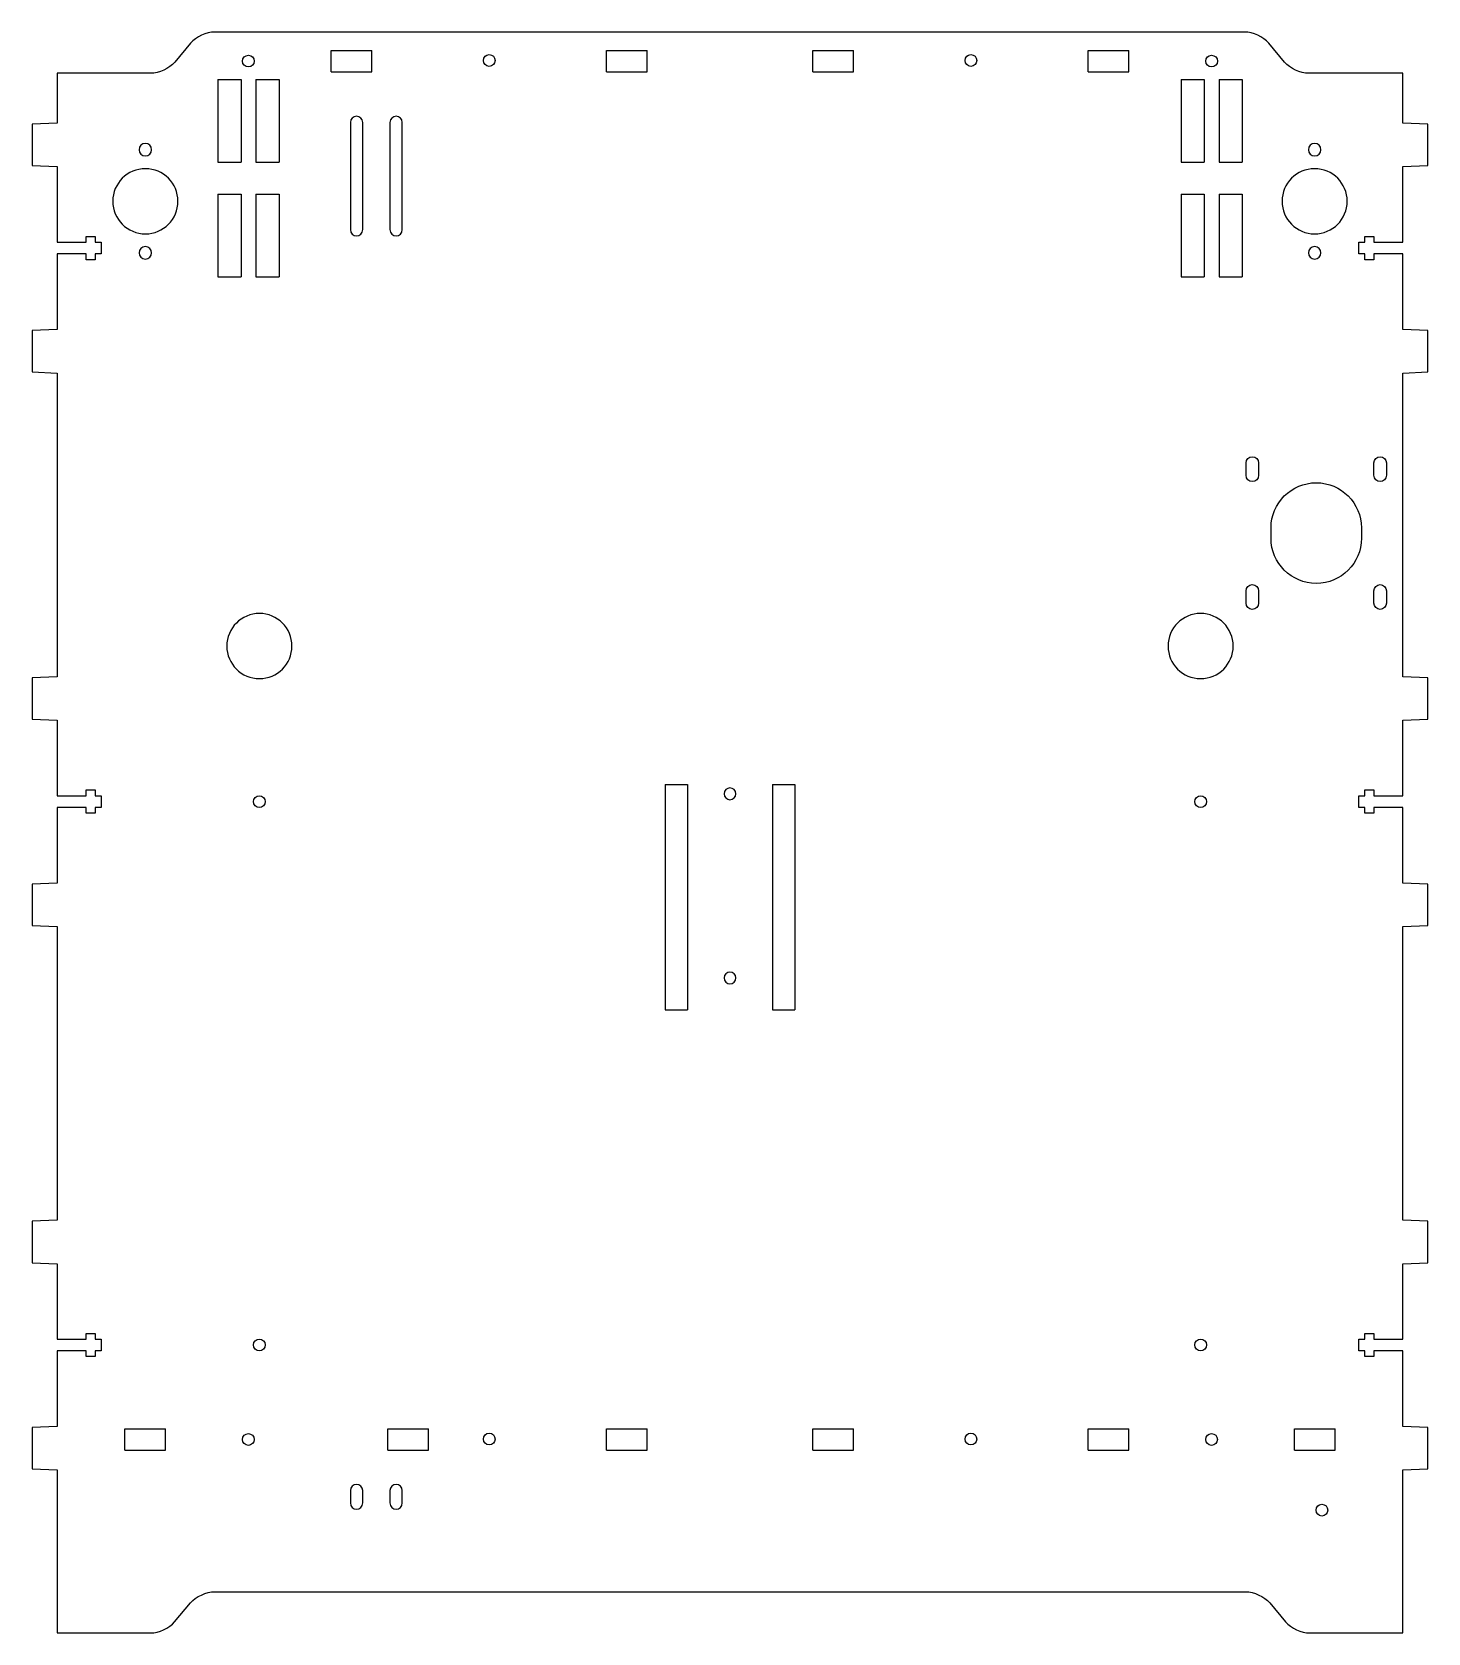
# Model space of a CAD drawing. Header units: millimetres. Extents: x -1166 to -93, y -857 to -63.
# Drawn here: x -465.6 to -127.2, y -856.7 to -468.6 of the extents above; entities that cross this region are included whole.
import ezdxf

# ---------------------------------------------------------------- set-up
doc = ezdxf.new("R2010")
doc.units = ezdxf.units.MM
doc.layers.add('CUTS', color=1, linetype='Continuous', true_color=0xff0000)

msp = doc.modelspace()

# ---------------------------------------------------------------- linework, layer by layer
at = {"layer": 'CUTS', "color": 1, "lineweight": 25, "true_color": 0xff0000}
for p, q in [((-393.08, -478.27), (-393.08, -473.07)), ((-393.08, -473.07), (-383.23, -473.07)), ((-383.23, -478.27), (-383.23, -473.07)), ((-326.32, -478.27), (-326.32, -473.07)), ((-326.32, -473.07), (-316.48, -473.07)), ((-316.48, -478.27), (-316.48, -473.07)), ((-276.32, -478.27), (-276.32, -473.07)), ((-276.32, -473.07), (-266.48, -473.07)), ((-266.48, -478.27), (-266.48, -473.07)), ((-209.54, -478.27), (-209.54, -473.07)), ((-209.54, -473.07), (-199.69, -473.07)), ((-199.69, -478.27), (-199.69, -473.07)), ((-420.53, -480.17), (-414.93, -480.17)), ((-420.53, -480.17), (-420.53, -500.17)), ((-414.93, -480.17), (-414.93, -500.17)), ((-411.33, -480.17), (-405.73, -480.17)), ((-411.33, -480.17), (-411.33, -500.17)), ((-405.73, -480.17), (-405.73, -500.17)), ((-393.08, -478.27), (-383.23, -478.27)), ((-326.32, -478.27), (-316.48, -478.27)), ((-276.32, -478.27), (-266.48, -478.27)), ((-209.54, -478.27), (-199.69, -478.27)), ((-186.99, -480.17), (-181.39, -480.17)), ((-186.99, -480.17), (-186.99, -500.17)), ((-181.39, -480.17), (-181.39, -500.17)), ((-177.79, -480.17), (-172.19, -480.17)), ((-177.79, -480.17), (-177.79, -500.17)), ((-172.19, -480.17), (-172.19, -500.17)), ((-420.53, -500.17), (-414.93, -500.17)), ((-411.33, -500.17), (-405.73, -500.17)), ((-186.99, -500.17), (-181.39, -500.17)), ((-177.79, -500.17), (-172.19, -500.17)), ((-420.53, -507.96), (-414.93, -507.96)), ((-420.53, -507.96), (-420.53, -527.96)), ((-414.93, -507.96), (-414.93, -527.96)), ((-411.33, -507.96), (-411.33, -527.96)), ((-411.33, -507.96), (-405.73, -507.96)), ((-405.73, -507.96), (-405.73, -527.96)), ((-186.99, -507.96), (-181.39, -507.96)), ((-186.99, -507.96), (-186.99, -527.96)), ((-181.39, -507.96), (-181.39, -527.96)), ((-177.79, -507.96), (-172.19, -507.96)), ((-177.79, -507.96), (-177.79, -527.96)), ((-172.19, -507.96), (-172.19, -527.96)), ((-420.53, -527.96), (-414.93, -527.96)), ((-411.33, -527.96), (-405.73, -527.96)), ((-186.99, -527.96), (-181.39, -527.96)), ((-177.79, -527.96), (-172.19, -527.96)), ((-312.09, -651.05), (-306.69, -651.05)), ((-312.09, -651.05), (-312.09, -705.63)), ((-306.69, -651.05), (-306.69, -705.63)), ((-286.09, -651.05), (-280.69, -651.05)), ((-286.09, -651.05), (-286.09, -705.63)), ((-280.69, -651.05), (-280.69, -705.63)), ((-312.09, -705.63), (-306.69, -705.63)), ((-286.09, -705.63), (-280.69, -705.63)), ((-443.09, -812.37), (-443.09, -807.17)), ((-443.09, -807.17), (-433.24, -807.17)), ((-433.24, -812.37), (-433.24, -807.17)), ((-379.37, -812.37), (-379.37, -807.17)), ((-379.37, -807.17), (-369.52, -807.17)), ((-369.52, -812.37), (-369.52, -807.17)), ((-326.32, -812.37), (-326.32, -807.17)), ((-326.32, -807.17), (-316.48, -807.17)), ((-316.48, -812.37), (-316.48, -807.17)), ((-276.32, -812.38), (-276.32, -807.18)), ((-276.32, -807.18), (-266.48, -807.18)), ((-266.48, -812.38), (-266.48, -807.18)), ((-209.55, -812.37), (-209.55, -807.17)), ((-209.55, -807.17), (-199.7, -807.17)), ((-199.7, -812.37), (-199.7, -807.17)), ((-159.55, -812.37), (-159.55, -807.17)), ((-159.55, -807.17), (-149.7, -807.17)), ((-149.7, -812.37), (-149.7, -807.17)), ((-443.09, -812.37), (-433.24, -812.37)), ((-379.37, -812.37), (-369.52, -812.37)), ((-326.32, -812.37), (-316.48, -812.37)), ((-276.32, -812.38), (-266.48, -812.38)), ((-209.55, -812.37), (-199.7, -812.37)), ((-159.55, -812.37), (-149.7, -812.37))]:
    msp.add_line(p, q, dxfattribs=at)
for points in [[(-171.6, -468.63), (-421.34, -468.63)], [(-427.16, -471.33), (-431.02, -475.92)], [(-161.92, -475.92), (-165.78, -471.33)], [(-436.83, -478.63), (-459.53, -478.63), (-459.53, -490.73), (-465.62, -490.98), (-465.62, -501.01), (-459.53, -501.26), (-459.53, -519.57), (-452.51, -519.57), (-452.51, -518.17), (-450.31, -518.17), (-450.31, -519.57), (-448.87, -519.57), (-448.87, -522.43), (-450.31, -522.43), (-450.31, -523.83), (-452.51, -523.83), (-452.51, -522.43), (-459.53, -522.43), (-459.53, -540.7), (-465.62, -540.95), (-465.62, -551.03), (-459.53, -551.28), (-459.53, -624.9), (-465.62, -625.15), (-465.62, -635.2), (-459.53, -635.45), (-459.53, -653.74), (-452.51, -653.74), (-452.51, -652.33), (-450.31, -652.33), (-450.31, -653.74), (-448.87, -653.74), (-448.87, -656.6), (-450.31, -656.6), (-450.31, -658), (-452.51, -658), (-452.51, -656.6), (-459.53, -656.6), (-459.53, -674.92), (-465.62, -675.17), (-465.62, -685.2), (-459.53, -685.45), (-459.53, -756.62), (-465.62, -756.87), (-465.62, -766.93), (-459.53, -767.18), (-459.53, -785.47), (-452.51, -785.47), (-452.51, -784.07), (-450.31, -784.07), (-450.31, -785.47), (-448.87, -785.47), (-448.87, -788.25), (-450.31, -788.25), (-450.31, -789.65), (-452.51, -789.65), (-452.51, -788.32), (-459.53, -788.32), (-459.53, -806.62), (-465.62, -806.87), (-465.62, -816.92), (-459.53, -817.17), (-459.53, -856.68), (-436.87, -856.68)], [(-133.25, -856.68), (-133.25, -817.17), (-127.16, -816.92), (-127.16, -806.87), (-133.25, -806.62), (-133.25, -788.32), (-140.26, -788.32), (-140.26, -789.65), (-142.46, -789.65), (-142.46, -788.25), (-143.91, -788.25), (-143.91, -785.47), (-142.46, -785.47), (-142.46, -784.07), (-140.26, -784.07), (-140.26, -785.47), (-133.25, -785.47), (-133.25, -767.18), (-127.16, -766.93), (-127.16, -756.87), (-133.25, -756.62), (-133.25, -685.45), (-127.16, -685.2), (-127.16, -675.17), (-133.25, -674.92), (-133.25, -656.6), (-140.26, -656.6), (-140.26, -658), (-142.46, -658), (-142.46, -656.6), (-143.91, -656.6), (-143.91, -653.74), (-142.46, -653.74), (-142.46, -652.33), (-140.26, -652.33), (-140.26, -653.74), (-133.25, -653.74), (-133.25, -635.45), (-127.16, -635.2), (-127.16, -625.15), (-133.25, -624.9), (-133.25, -551.28), (-127.16, -551.03), (-127.16, -540.95), (-133.25, -540.7), (-133.25, -522.43), (-140.26, -522.43), (-140.26, -523.83), (-142.46, -523.83), (-142.46, -522.43), (-143.91, -522.43), (-143.91, -519.57), (-142.46, -519.57), (-142.46, -518.17), (-140.26, -518.17), (-140.26, -519.57), (-133.25, -519.57), (-133.25, -501.26), (-127.16, -501.01), (-127.16, -490.98), (-133.25, -490.73), (-133.25, -478.63), (-156.11, -478.63)], [(-388.44, -490.53), (-388.44, -516.53)], [(-385.44, -516.53), (-385.44, -490.53), (-385.44, -490.53)], [(-378.84, -490.53), (-378.84, -516.53)], [(-375.84, -516.53), (-375.84, -490.53), (-375.84, -490.53)], [(-171.25, -576.08), (-171.25, -573.07)], [(-168.25, -573.07), (-168.25, -576.08), (-168.25, -576.08)], [(-140.25, -576.08), (-140.25, -573.07)], [(-137.25, -573.07), (-137.25, -576.08), (-137.25, -576.08)], [(-165.2, -591.33), (-165.2, -588.83)], [(-143.29, -588.83), (-143.29, -591.33), (-143.29, -591.33)], [(-171.25, -607.08), (-171.25, -604.07)], [(-168.25, -604.07), (-168.25, -607.08), (-168.25, -607.08)], [(-140.25, -607.08), (-140.25, -604.07)], [(-137.25, -604.07), (-137.25, -607.08), (-137.25, -607.08)], [(-388.44, -822.17), (-388.44, -825.17)], [(-385.44, -825.17), (-385.44, -822.17), (-385.44, -822.17)], [(-378.84, -822.17), (-378.84, -825.17)], [(-375.84, -825.17), (-375.84, -822.17), (-375.84, -822.17)], [(-431.06, -853.97), (-427.19, -849.38)], [(-421.38, -846.68), (-171.35, -846.68)], [(-165.54, -849.38), (-161.67, -853.97)], [(-155.86, -856.68), (-133.25, -856.68), (-133.25, -856.68)]]:
    msp.add_lwpolyline(points, dxfattribs=at)
for points in [[(-421.34, -468.63), (-423.29, -468.63), (-425.91, -469.84), (-427.16, -471.33)], [(-165.78, -471.33), (-167.03, -469.84), (-169.65, -468.63), (-171.6, -468.63)], [(-431.02, -475.92), (-432.27, -477.41), (-434.89, -478.63), (-436.83, -478.63)], [(-414.58, -475.67), (-414.58, -474.89), (-413.94, -474.25), (-413.16, -474.25)], [(-413.16, -477.1), (-413.94, -477.1), (-414.58, -476.46), (-414.58, -475.67)], [(-413.16, -474.25), (-412.37, -474.25), (-411.73, -474.89), (-411.73, -475.67)], [(-411.73, -475.67), (-411.73, -476.46), (-412.37, -477.1), (-413.16, -477.1)], [(-356.19, -475.53), (-356.19, -474.74), (-355.55, -474.1), (-354.77, -474.1)], [(-354.77, -476.95), (-355.55, -476.95), (-356.19, -476.32), (-356.19, -475.53)], [(-354.77, -474.1), (-353.98, -474.1), (-353.34, -474.74), (-353.34, -475.53)], [(-353.34, -475.53), (-353.34, -476.32), (-353.98, -476.95), (-354.77, -476.95)], [(-239.41, -475.53), (-239.41, -474.74), (-238.77, -474.1), (-237.99, -474.1)], [(-237.99, -476.95), (-238.77, -476.95), (-239.41, -476.32), (-239.41, -475.53)], [(-237.99, -474.1), (-237.2, -474.1), (-236.56, -474.74), (-236.56, -475.53)], [(-236.56, -475.53), (-236.56, -476.32), (-237.2, -476.95), (-237.99, -476.95)], [(-181.04, -475.67), (-181.04, -474.88), (-180.41, -474.25), (-179.62, -474.25)], [(-179.62, -477.09), (-180.41, -477.09), (-181.04, -476.46), (-181.04, -475.67)], [(-179.62, -474.25), (-178.83, -474.25), (-178.19, -474.88), (-178.19, -475.67)], [(-178.19, -475.67), (-178.19, -476.46), (-178.83, -477.09), (-179.62, -477.09)], [(-156.11, -478.63), (-158.05, -478.63), (-160.67, -477.41), (-161.92, -475.92)], [(-386.94, -489.03), (-387.77, -489.03), (-388.44, -489.7), (-388.44, -490.53)], [(-385.44, -490.53), (-385.44, -489.7), (-386.11, -489.03), (-386.94, -489.03)], [(-377.34, -489.03), (-378.17, -489.03), (-378.84, -489.7), (-378.84, -490.53)], [(-375.84, -490.53), (-375.84, -489.7), (-376.51, -489.03), (-377.34, -489.03)], [(-438.14, -495.65), (-438.97, -495.65), (-439.64, -496.32), (-439.64, -497.15)], [(-436.64, -497.15), (-436.64, -496.32), (-437.31, -495.65), (-438.14, -495.65)], [(-154.64, -495.65), (-155.47, -495.65), (-156.14, -496.32), (-156.14, -497.15)], [(-153.14, -497.15), (-153.14, -496.32), (-153.81, -495.65), (-154.64, -495.65)], [(-439.64, -497.15), (-439.64, -497.98), (-438.97, -498.65), (-438.14, -498.65)], [(-438.14, -498.65), (-437.31, -498.65), (-436.64, -497.98), (-436.64, -497.15)], [(-156.14, -497.15), (-156.14, -497.98), (-155.47, -498.65), (-154.64, -498.65)], [(-154.64, -498.65), (-153.81, -498.65), (-153.14, -497.98), (-153.14, -497.15)], [(-438.14, -501.75), (-442.5, -501.75), (-446.04, -505.29), (-446.04, -509.65)], [(-430.24, -509.65), (-430.24, -505.29), (-433.77, -501.75), (-438.14, -501.75)], [(-154.64, -501.75), (-159, -501.75), (-162.54, -505.29), (-162.54, -509.65)], [(-146.74, -509.65), (-146.74, -505.29), (-150.27, -501.75), (-154.64, -501.75)], [(-446.04, -509.65), (-446.04, -514.01), (-442.5, -517.55), (-438.14, -517.55)], [(-438.14, -517.55), (-433.77, -517.55), (-430.24, -514.02), (-430.24, -509.65)], [(-162.54, -509.65), (-162.54, -514.01), (-159, -517.55), (-154.64, -517.55)], [(-154.64, -517.55), (-150.27, -517.55), (-146.74, -514.02), (-146.74, -509.65)], [(-388.44, -516.53), (-388.44, -517.36), (-387.77, -518.03), (-386.94, -518.03)], [(-386.94, -518.03), (-386.11, -518.03), (-385.44, -517.36), (-385.44, -516.53)], [(-378.84, -516.53), (-378.84, -517.36), (-378.17, -518.03), (-377.34, -518.03)], [(-377.34, -518.03), (-376.51, -518.03), (-375.84, -517.36), (-375.84, -516.53)], [(-438.14, -520.65), (-438.97, -520.65), (-439.64, -521.32), (-439.64, -522.15)], [(-439.64, -522.15), (-439.64, -522.98), (-438.97, -523.65), (-438.14, -523.65)], [(-436.64, -522.15), (-436.64, -521.32), (-437.31, -520.65), (-438.14, -520.65)], [(-438.14, -523.65), (-437.31, -523.65), (-436.64, -522.98), (-436.64, -522.15)], [(-154.64, -520.65), (-155.47, -520.65), (-156.14, -521.32), (-156.14, -522.15)], [(-156.14, -522.15), (-156.14, -522.98), (-155.47, -523.65), (-154.64, -523.65)], [(-153.14, -522.15), (-153.14, -521.32), (-153.81, -520.65), (-154.64, -520.65)], [(-154.64, -523.65), (-153.81, -523.65), (-153.14, -522.98), (-153.14, -522.15)], [(-171.25, -573.07), (-171.25, -572.24), (-170.57, -571.57), (-169.75, -571.57)], [(-169.75, -571.57), (-168.92, -571.57), (-168.25, -572.24), (-168.25, -573.07)], [(-140.25, -573.07), (-140.25, -572.24), (-139.57, -571.57), (-138.75, -571.57)], [(-138.75, -571.57), (-137.92, -571.57), (-137.25, -572.24), (-137.25, -573.07)], [(-169.75, -577.58), (-170.57, -577.58), (-171.25, -576.91), (-171.25, -576.08)], [(-168.25, -576.08), (-168.25, -576.91), (-168.92, -577.58), (-169.75, -577.58)], [(-165.2, -588.83), (-165.2, -582.78), (-160.29, -577.88), (-154.25, -577.88)], [(-154.25, -577.88), (-148.2, -577.88), (-143.29, -582.78), (-143.29, -588.83)], [(-138.75, -577.58), (-139.57, -577.58), (-140.25, -576.91), (-140.25, -576.08)], [(-137.25, -576.08), (-137.25, -576.91), (-137.92, -577.58), (-138.75, -577.58)], [(-154.25, -602.28), (-160.29, -602.28), (-165.2, -597.38), (-165.2, -591.33)], [(-143.29, -591.33), (-143.29, -597.38), (-148.2, -602.28), (-154.25, -602.28)], [(-171.25, -604.07), (-171.25, -603.24), (-170.57, -602.57), (-169.75, -602.57)], [(-169.75, -602.57), (-168.92, -602.57), (-168.25, -603.24), (-168.25, -604.07)], [(-140.25, -604.07), (-140.25, -603.24), (-139.57, -602.57), (-138.75, -602.57)], [(-138.75, -602.57), (-137.92, -602.57), (-137.25, -603.24), (-137.25, -604.07)], [(-169.75, -608.58), (-170.57, -608.58), (-171.25, -607.91), (-171.25, -607.08)], [(-168.25, -607.08), (-168.25, -607.91), (-168.92, -608.58), (-169.75, -608.58)], [(-138.75, -608.58), (-139.57, -608.58), (-140.25, -607.91), (-140.25, -607.08)], [(-137.25, -607.08), (-137.25, -607.91), (-137.92, -608.58), (-138.75, -608.58)], [(-410.49, -609.56), (-414.86, -609.56), (-418.39, -613.1), (-418.39, -617.46)], [(-402.59, -617.46), (-402.59, -613.1), (-406.13, -609.56), (-410.49, -609.56)], [(-182.28, -609.56), (-186.65, -609.56), (-190.18, -613.1), (-190.18, -617.46)], [(-174.38, -617.46), (-174.38, -613.1), (-177.92, -609.56), (-182.28, -609.56)], [(-418.39, -617.46), (-418.39, -621.82), (-414.86, -625.36), (-410.49, -625.36)], [(-410.49, -625.36), (-406.13, -625.36), (-402.59, -621.82), (-402.59, -617.46)], [(-190.18, -617.46), (-190.18, -621.82), (-186.65, -625.36), (-182.28, -625.36)], [(-182.28, -625.36), (-177.92, -625.36), (-174.38, -621.82), (-174.38, -617.46)], [(-296.39, -651.85), (-297.18, -651.85), (-297.81, -652.48), (-297.81, -653.27)], [(-294.96, -653.27), (-294.96, -652.48), (-295.6, -651.85), (-296.39, -651.85)], [(-411.92, -655.17), (-411.92, -654.38), (-411.28, -653.74), (-410.49, -653.74)], [(-410.49, -656.59), (-411.28, -656.59), (-411.92, -655.95), (-411.92, -655.17)], [(-410.49, -653.74), (-409.71, -653.74), (-409.07, -654.38), (-409.07, -655.17)], [(-409.07, -655.17), (-409.07, -655.95), (-409.71, -656.59), (-410.49, -656.59)], [(-297.81, -653.27), (-297.81, -654.06), (-297.18, -654.7), (-296.39, -654.7)], [(-296.39, -654.7), (-295.6, -654.7), (-294.96, -654.06), (-294.96, -653.27)], [(-183.71, -655.17), (-183.71, -654.38), (-183.07, -653.74), (-182.28, -653.74)], [(-182.28, -656.59), (-183.07, -656.59), (-183.71, -655.95), (-183.71, -655.17)], [(-182.28, -653.74), (-181.5, -653.74), (-180.86, -654.38), (-180.86, -655.17)], [(-180.86, -655.17), (-180.86, -655.95), (-181.5, -656.59), (-182.28, -656.59)], [(-296.39, -696.48), (-297.18, -696.48), (-297.81, -697.12), (-297.81, -697.91)], [(-297.81, -697.91), (-297.81, -698.7), (-297.18, -699.33), (-296.39, -699.33)], [(-294.96, -697.91), (-294.96, -697.12), (-295.6, -696.48), (-296.39, -696.48)], [(-296.39, -699.33), (-295.6, -699.33), (-294.96, -698.7), (-294.96, -697.91)], [(-411.92, -786.86), (-411.92, -786.07), (-411.28, -785.44), (-410.49, -785.44)], [(-410.49, -788.29), (-411.28, -788.29), (-411.92, -787.65), (-411.92, -786.86)], [(-410.49, -785.44), (-409.71, -785.44), (-409.07, -786.07), (-409.07, -786.86)], [(-409.07, -786.86), (-409.07, -787.65), (-409.71, -788.29), (-410.49, -788.29)], [(-183.71, -786.86), (-183.71, -786.07), (-183.07, -785.44), (-182.28, -785.44)], [(-182.28, -788.29), (-183.07, -788.29), (-183.71, -787.65), (-183.71, -786.86)], [(-182.28, -785.44), (-181.5, -785.44), (-180.86, -786.07), (-180.86, -786.86)], [(-180.86, -786.86), (-180.86, -787.65), (-181.5, -788.29), (-182.28, -788.29)], [(-414.59, -809.77), (-414.59, -808.99), (-413.96, -808.35), (-413.17, -808.35)], [(-413.17, -811.2), (-413.96, -811.2), (-414.59, -810.56), (-414.59, -809.77)], [(-413.17, -808.35), (-412.38, -808.35), (-411.74, -808.99), (-411.74, -809.77)], [(-411.74, -809.77), (-411.74, -810.56), (-412.38, -811.2), (-413.17, -811.2)], [(-356.19, -809.68), (-356.19, -808.89), (-355.55, -808.25), (-354.77, -808.25)], [(-354.77, -811.1), (-355.55, -811.1), (-356.19, -810.46), (-356.19, -809.68)], [(-354.77, -808.25), (-353.98, -808.25), (-353.34, -808.89), (-353.34, -809.68)], [(-353.34, -809.68), (-353.34, -810.46), (-353.98, -811.1), (-354.77, -811.1)], [(-239.41, -809.68), (-239.41, -808.89), (-238.77, -808.25), (-237.99, -808.25)], [(-237.99, -811.1), (-238.77, -811.1), (-239.41, -810.46), (-239.41, -809.68)], [(-237.99, -808.25), (-237.2, -808.25), (-236.56, -808.89), (-236.56, -809.68)], [(-236.56, -809.68), (-236.56, -810.46), (-237.2, -811.1), (-237.99, -811.1)], [(-181.05, -809.77), (-181.05, -808.99), (-180.41, -808.35), (-179.63, -808.35)], [(-179.63, -811.2), (-180.41, -811.2), (-181.05, -810.56), (-181.05, -809.77)], [(-179.63, -808.35), (-178.84, -808.35), (-178.2, -808.99), (-178.2, -809.77)], [(-178.2, -809.77), (-178.2, -810.56), (-178.84, -811.2), (-179.63, -811.2)], [(-386.94, -820.67), (-387.77, -820.67), (-388.44, -821.34), (-388.44, -822.17)], [(-385.44, -822.17), (-385.44, -821.34), (-386.11, -820.67), (-386.94, -820.67)], [(-377.34, -820.67), (-378.17, -820.67), (-378.84, -821.34), (-378.84, -822.17)], [(-375.84, -822.17), (-375.84, -821.34), (-376.51, -820.67), (-377.34, -820.67)], [(-388.44, -825.17), (-388.44, -826), (-387.77, -826.67), (-386.94, -826.67)], [(-386.94, -826.67), (-386.11, -826.67), (-385.44, -826), (-385.44, -825.17)], [(-378.84, -825.17), (-378.84, -826), (-378.17, -826.67), (-377.34, -826.67)], [(-377.34, -826.67), (-376.51, -826.67), (-375.84, -826), (-375.84, -825.17)], [(-154.29, -826.9), (-154.29, -826.11), (-153.66, -825.48), (-152.87, -825.48)], [(-152.87, -825.48), (-152.08, -825.48), (-151.45, -826.11), (-151.45, -826.9)], [(-152.87, -828.33), (-153.66, -828.33), (-154.29, -827.69), (-154.29, -826.9)], [(-151.45, -826.9), (-151.45, -827.69), (-152.08, -828.33), (-152.87, -828.33)], [(-427.19, -849.38), (-425.94, -847.89), (-423.33, -846.68), (-421.38, -846.68)], [(-171.35, -846.68), (-169.4, -846.68), (-166.79, -847.89), (-165.54, -849.38)], [(-436.87, -856.68), (-434.92, -856.68), (-432.31, -855.46), (-431.06, -853.97)], [(-161.67, -853.97), (-160.42, -855.46), (-157.81, -856.68), (-155.86, -856.68)]]:
    msp.add_open_spline(points, degree=3, dxfattribs=at)

doc.saveas('drawing.dxf')
